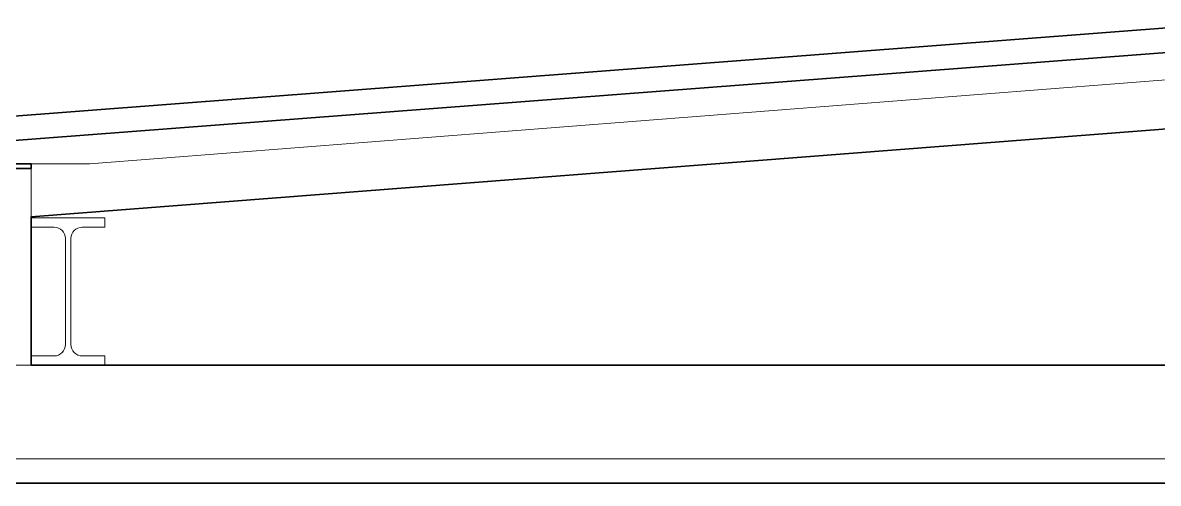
# Model space of a CAD drawing. Header units: millimetres. Extents: x -25371 to 2282244, y -90657 to 147824.
# Drawn here: x 1760904 to 1762060, y 2052 to 2521 of the extents above; entities that cross this region are included whole.
import ezdxf
from ezdxf.xclip import XClip

# ---------------------------------------------------------------- set-up
doc = ezdxf.new("R2010")
doc.units = ezdxf.units.MM
doc.header["$XCLIPFRAME"] = 0
doc.layers.add('A-GLAZ-CURT', color=7, linetype='Continuous', lineweight=35)

# ---------------------------------------------------------------- blocks, each defined once
blk = doc.blocks.new('DPA_CP_Entrance Canopy Lower - Depth 4200-5686501-VS01 - ELEVATION 3')
at = {"layer": 'A-GLAZ-CURT', "color": 7}
for p, q in [((-31885.2, 107093.4), (-33157.9, 106996)), ((-33157.9, 106996), (-31885.2, 107093.4)), ((-33156.5, 106971.1), (-31885.2, 107068.4)), ((-31885.2, 107068.4), (-33156.5, 106971.1)), ((-33107.8, 106896), (-31885.2, 106990.5)), ((-31885.2, 106990.5), (-33107.8, 106896)), ((-33107.8, 106950), (-33132.8, 106950)), ((-33132.8, 106950), (-33107.8, 106950)), ((-33107.8, 106945), (-33107.8, 106950)), ((-33107.8, 106950), (-33107.8, 106945)), ((-33127.8, 106945), (-33107.8, 106945)), ((-33107.8, 106945), (-33127.8, 106945)), ((-33107.8, 106745), (-33107.8, 106896)), ((-33107.8, 106896), (-33107.8, 106745)), ((-33107.8, 106745), (-33107.8, 106896)), ((-33107.8, 106896), (-33107.8, 106745)), ((-31885, 106745), (-33107.8, 106745)), ((-33107.8, 106745), (-31885, 106745)), ((-31885, 106745), (-33107.8, 106745)), ((-33107.8, 106745), (-31885, 106745)), ((-31885.1, 106625), (-33452.8, 106625)), ((-33452.8, 106625), (-31885.1, 106625))]:
    blk.add_line(p, q, dxfattribs=at)
at = {"layer": 'A-GLAZ-CURT', "color": 7, "lineweight": 9}
for p, q in [((-33048.3, 106950), (-31885.2, 107040.6)), ((-33107.8, 106896), (-31885.2, 106990.5)), ((-33107.8, 106950), (-33048.3, 106950)), ((-33107.8, 106950), (-33107.8, 106745)), ((-33107.8, 106895), (-33107.8, 106885.5)), ((-33107.8, 106754.5), (-33107.8, 106745)), ((-33427.8, 106745), (-31885, 106745)), ((-33107.8, 106745), (-33032.8, 106745)), ((-31885, 106650), (-33402.8, 106650))]:
    blk.add_line(p, q, dxfattribs=at)
blk = doc.blocks.new('DPA_CP_Entrance Canopy Lower - Depth 4200-5686556-VS01 - ELEVATION 3')
at = {"layer": 'A-GLAZ-CURT', "color": 7}
for p, q in [((-31885.2, 107093.4), (-33157.9, 106996)), ((-33157.9, 106996), (-31885.2, 107093.4)), ((-33156.5, 106971.1), (-31885.2, 107068.4)), ((-31885.2, 107068.4), (-33156.5, 106971.1)), ((-33107.8, 106896), (-31885.2, 106990.5)), ((-31885.2, 106990.5), (-33107.8, 106896)), ((-33107.8, 106950), (-33132.8, 106950)), ((-33132.8, 106950), (-33107.8, 106950)), ((-33107.8, 106945), (-33107.8, 106950)), ((-33107.8, 106950), (-33107.8, 106945)), ((-33127.8, 106945), (-33107.8, 106945)), ((-33107.8, 106945), (-33127.8, 106945)), ((-33107.8, 106745), (-33107.8, 106896)), ((-33107.8, 106896), (-33107.8, 106745)), ((-33107.8, 106745), (-33107.8, 106896)), ((-33107.8, 106896), (-33107.8, 106745)), ((-31885, 106745), (-33107.8, 106745)), ((-33107.8, 106745), (-31885, 106745)), ((-31885, 106745), (-33107.8, 106745)), ((-33107.8, 106745), (-31885, 106745)), ((-31885.1, 106625), (-33452.8, 106625)), ((-33452.8, 106625), (-31885.1, 106625))]:
    blk.add_line(p, q, dxfattribs=at)
at = {"layer": 'A-GLAZ-CURT', "color": 7, "lineweight": 9}
for p, q in [((-33048.3, 106950), (-31885.2, 107040.6)), ((-33107.8, 106896), (-31885.2, 106990.5)), ((-33107.8, 106950), (-33048.3, 106950)), ((-33107.8, 106950), (-33107.8, 106745)), ((-33107.8, 106895), (-33107.8, 106885.5)), ((-33032.8, 106895), (-33107.8, 106895)), ((-33032.8, 106885.5), (-33032.8, 106895)), ((-33107.8, 106885.5), (-33084.6, 106885.5)), ((-33055.9, 106885.5), (-33032.8, 106885.5)), ((-33073, 106873.9), (-33073, 106766.1)), ((-33067.5, 106766.1), (-33067.5, 106873.9)), ((-33107.8, 106754.5), (-33107.8, 106745)), ((-33084.6, 106754.5), (-33107.8, 106754.5)), ((-33032.8, 106754.5), (-33055.9, 106754.5)), ((-33032.8, 106745), (-33032.8, 106754.5)), ((-33427.8, 106745), (-31885, 106745)), ((-33107.8, 106745), (-33032.8, 106745)), ((-31885, 106650), (-33402.8, 106650))]:
    blk.add_line(p, q, dxfattribs=at)
for centre, start, end in [((-33084.6, 106873.9), 0, 90), ((-33055.9, 106873.9), 90, 180), ((-33084.6, 106766.1), 270, 0), ((-33055.9, 106766.1), 180, 270)]:
    blk.add_arc(centre, 11.6, start, end, dxfattribs=at)
blk = doc.blocks.new('C-1-VS01-AR-2562-01 -B_20260615-142721_ELEVATION_3_EX')
at = {"layer": 'A-GLAZ-CURT', "color": 7}
for name in ['DPA_CP_Entrance Canopy Lower - Depth 4200-5686501-VS01 - ELEVATION 3', 'DPA_CP_Entrance Canopy Lower - Depth 4200-5686501-VS01 - ELEVATION 3', 'DPA_CP_Entrance Canopy Lower - Depth 4200-5686501-VS01 - ELEVATION 3', 'DPA_CP_Entrance Canopy Lower - Depth 4200-5686501-VS01 - ELEVATION 3', 'DPA_CP_Entrance Canopy Lower - Depth 4200-5686501-VS01 - ELEVATION 3', 'DPA_CP_Entrance Canopy Lower - Depth 4200-5686501-VS01 - ELEVATION 3', 'DPA_CP_Entrance Canopy Lower - Depth 4200-5686556-VS01 - ELEVATION 3']:
    blk.add_blockref(name, (23858.2, 0), dxfattribs=at)

msp = doc.modelspace()

# ---------------------------------------------------------------- block references
at = {"color": 7}
ref = msp.add_blockref('C-1-VS01-AR-2562-01 -B_20260615-142721_ELEVATION_3_EX', (1770162.019, -104572.744), dxfattribs=at)
XClip(ref).set_block_clipping_path([(-20113.339060941, 96984.3545666556), (15278.5481414921, 115145.365818867)])

doc.saveas('drawing.dxf')
